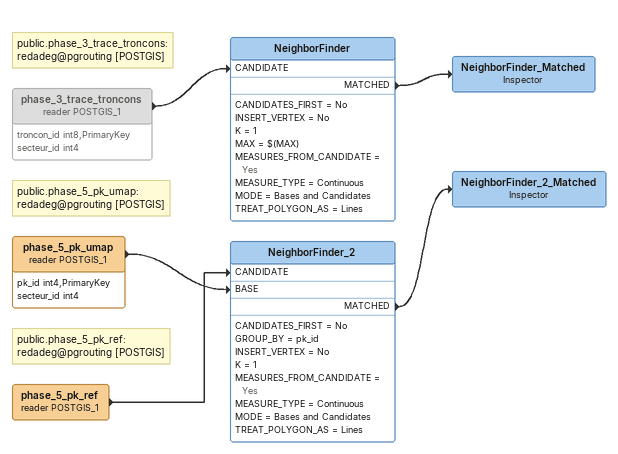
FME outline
Note: public.phase_3_trace_troncons: redadeg@pgrouting [POSTGIS]
phase_3_trace_troncons (reader POSTGIS_1) [off]
    attributes: troncon_id int8,PrimaryKey, secteur_id int4
    -> NeighborFinder [CANDIDATE]
NeighborFinder
    CANDIDATES_FIRST = No
    INSERT_VERTEX = No
    K = 1
    MAX = $(MAX)
    MEASURES_FROM_CANDIDATE = Yes
    MEASURE_TYPE = Continuous
    MODE = Bases and Candidates
    TREAT_POLYGON_AS = Lines
    MATCHED -> NeighborFinder_Matched
NeighborFinder_Matched: Inspector
Note: public.phase_5_pk_umap: redadeg@pgrouting [POSTGIS]
phase_5_pk_umap (reader POSTGIS_1)
    attributes: pk_id int4,PrimaryKey, secteur_id int4
    -> NeighborFinder_2 [BASE]
Note: public.phase_5_pk_ref: redadeg@pgrouting [POSTGIS]
phase_5_pk_ref (reader POSTGIS_1)
    -> NeighborFinder_2 [CANDIDATE]
NeighborFinder_2
    CANDIDATES_FIRST = No
    GROUP_BY = pk_id
    INSERT_VERTEX = No
    K = 1
    MEASURES_FROM_CANDIDATE = Yes
    MEASURE_TYPE = Continuous
    MODE = Bases and Candidates
    TREAT_POLYGON_AS = Lines
    MATCHED -> NeighborFinder_2_Matched
NeighborFinder_2_Matched: Inspector
